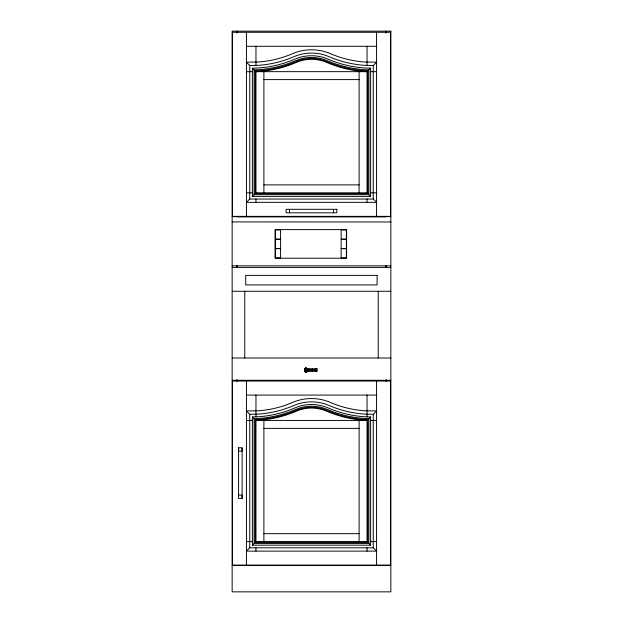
<?xml version="1.0" encoding="UTF-8"?>
<svg xmlns="http://www.w3.org/2000/svg" width="623" height="623" viewBox="0 0 623 623"><rect width="100%" height="100%" fill="white"/><g stroke="black" fill="none" stroke-linecap="round" stroke-linejoin="round"><path stroke-width="0.93" d="M238.601 450.063L238.601 449.3M238.601 449.004L238.601 448.287M238.601 447.89L242.113 447.672L242.113 495.051L238.601 495.051M238.601 447.742L238.601 498.384L242.113 498.455L242.113 497.979M242.113 497.364L242.113 496.22M242.113 450.079L242.113 449.339M242.113 448.965L242.113 448.264M333.453 212.825L333.461 209.312M373.255 65.555L376.565 62.168L364.774 62.012A104.796 104.796 0 0 1 330.54 53.703A48.103 48.103 0 0 0 292.46 53.703A104.796 104.796 0 0 1 258.226 62.012L246.435 62.168L249.745 65.555L249.745 199.041L246.435 202.343L376.565 202.343L373.255 199.041L373.255 65.555L364.541 65.314A108.106 108.106 0 0 1 332.986 58.274L326.405 55.634A44.794 44.794 0 0 0 296.595 55.634L290.014 58.274A108.106 108.106 0 0 1 258.459 65.314L249.745 65.555M373.255 414.334L376.565 410.946L364.774 410.791A104.796 104.796 0 0 1 330.54 402.481A48.103 48.103 0 0 0 292.46 402.481A104.796 104.796 0 0 1 258.226 410.791L246.435 410.946L249.745 414.334L249.745 547.812L246.435 551.121L376.565 551.121L373.255 547.812L373.255 414.334L364.541 414.093A108.106 108.106 0 0 1 332.986 407.053L326.405 404.413A44.794 44.794 0 0 0 296.595 404.413L290.014 407.053A108.106 108.106 0 0 1 258.459 414.093L249.745 414.334M252.385 196.393L254.106 194.672L254.106 69.885L252.385 68.187L258.638 67.954A110.754 110.754 0 0 0 290.964 60.743L297.475 58.134A42.146 42.146 0 0 1 325.525 58.134L332.036 60.743A110.754 110.754 0 0 0 364.362 67.954L370.615 68.187L370.615 196.393L252.385 196.393L252.385 68.187M255.165 193.613L255.165 70.905L258.833 70.726A113.526 113.526 0 0 0 291.969 63.336L298.401 60.75A39.374 39.374 0 0 1 324.599 60.75L331.031 63.336A113.526 113.526 0 0 0 364.167 70.726L367.835 70.905L367.835 193.613L255.165 193.613L255.96 192.819L255.96 70.866M252.385 545.172L254.106 543.451L254.106 418.664L252.385 416.966L258.638 416.732A110.754 110.754 0 0 0 290.964 409.521L297.475 406.905A42.146 42.146 0 0 1 325.525 406.905L332.036 409.521A110.754 110.754 0 0 0 364.362 416.732L370.615 416.966L370.615 545.172L252.385 545.172L252.385 416.966M255.165 542.392L255.165 419.684L258.833 419.497A113.526 113.526 0 0 0 291.969 412.107L298.401 409.529A39.374 39.374 0 0 1 324.599 409.529L331.031 412.107A113.526 113.526 0 0 0 364.167 419.497L367.835 419.684L367.835 542.392L255.165 542.392L255.96 541.597L255.96 419.645M370.615 196.393L368.894 194.672L368.894 69.885L370.615 68.187M370.615 545.172L368.894 543.451L368.894 418.664L370.615 416.966M255.165 70.905L255.96 71.661L367.04 71.661L367.835 70.905M255.165 419.684L255.96 420.439L367.04 420.439L367.835 419.684M255.96 71.661L258.888 71.513A114.321 114.321 0 0 0 292.257 64.076L298.666 61.498A38.579 38.579 0 0 1 324.334 61.498L330.743 64.076A114.321 114.321 0 0 0 364.112 71.513L367.04 71.661M255.96 420.439L258.888 420.291A114.321 114.321 0 0 0 292.257 412.854L298.666 410.277A38.579 38.579 0 0 1 324.334 410.277L330.743 412.854A114.321 114.321 0 0 0 364.112 420.291L367.04 420.439M254.106 69.885L258.755 69.667A112.475 112.475 0 0 0 291.587 62.347L298.051 59.753A40.433 40.433 0 0 1 324.949 59.753L331.413 62.347A112.475 112.475 0 0 0 364.245 69.667L368.894 69.885M254.106 418.664L258.755 418.446A112.475 112.475 0 0 0 291.587 411.125L298.051 408.532A40.433 40.433 0 0 1 324.949 408.532L331.413 411.125A112.475 112.475 0 0 0 364.245 418.446L368.894 418.664M246.435 46.297L376.565 46.297M246.435 71.661L252.385 71.661M370.615 71.661L376.565 71.661M263.895 79.596L359.105 79.596M263.895 184.891L359.105 184.891M246.435 192.819L252.385 192.819M255.96 192.819L367.04 192.819L367.835 193.613M370.615 192.819L376.565 192.819M254.106 194.672L368.894 194.672M249.745 199.041L373.255 199.041M232.153 216.625L390.847 216.625M236.919 216.82L386.081 216.82M232.153 221.913L390.847 221.975M232.153 265.842L390.847 265.842M232.153 267.431L390.847 267.431M232.153 291.268L390.847 291.268M232.153 358.015L390.847 358.015M306.391 369.322L305.418 369.322C304.678 366.589 304.709 373.691 305.418 370.786L306.391 370.786M306.391 369.665L305.418 369.665L305.418 370.412L306.391 370.412M232.153 380.264L390.847 380.264M246.435 395.075L376.565 395.075M246.435 420.439L252.385 420.439M370.615 420.439L376.565 420.439M263.895 428.375L359.105 428.375M238.601 451.091L242.113 451.091M263.895 533.662L359.105 533.662M246.435 541.597L252.385 541.597M255.96 541.597L367.04 541.597L367.835 542.392M370.615 541.597L376.565 541.597M254.106 543.451L368.894 543.451M249.745 547.812L373.255 547.812M232.153 565.404L390.847 565.404M312.536 369.649C311.975 369.05 314.405 368.668 312.271 368.543A0.903 0.903 0 0 0 311.975 368.886L311.905 369.081A1.254 1.254 0 0 0 311.905 369.657A0.919 0.919 0 0 0 312.068 370.015C314.475 370.716 309.833 371.845 313.268 371.176A1.285 1.285 0 0 0 313.392 370.677L312.59 369.665M289.493 209.312L289.493 212.825M386.081 31.15L386.081 33.097M386.081 265.678L386.081 267.625M386.081 379.532L386.081 381.478M385.692 265.608L385.692 267.555M378.231 291.268L378.231 358.015M376.565 32.279L376.565 216.36M376.565 381.058L376.565 565.139M367.04 46.297L367.04 65.438M367.04 70.866L367.04 192.819M367.04 199.041L367.04 202.343M367.04 395.075L367.04 416.865M367.04 419.645L367.04 541.597M367.04 547.812L367.04 551.121M359.105 71.661L359.105 192.819M359.105 420.439L359.105 541.597M263.895 71.661L263.895 192.819M263.895 420.439L263.895 541.597M255.96 46.297L255.96 65.438M255.96 199.041L255.96 202.343M255.96 395.075L255.96 416.865M255.96 547.812L255.96 551.121M246.435 32.279L246.435 216.36M246.435 381.058L246.435 565.139M244.769 291.268L244.769 358.015M242.113 495.02L242.113 496.414M242.113 496.936L242.113 498.455M237.308 265.608L237.308 267.555M236.919 31.15L236.919 33.097M236.919 265.678L236.919 267.625M236.919 379.532L236.919 381.478M336.856 209.312L336.786 212.825L286.144 212.825L286.074 209.312L336.856 209.312M309.125 369.423L308.541 369.712L308.541 369.135L309.125 369.423M311.22 370.085C310.122 372.601 310.394 367.313 311.22 370.085M309.849 370.039C311.85 375.101 311.897 364.992 309.849 370.039M313.525 370.046C313.883 372.647 316.063 370.911 314.047 370.28A1.347 1.347 0 0 1 314.031 369.813C315.908 368.964 314.031 367.515 313.525 370.046M309.179 370.607L308.556 370.911L308.556 370.319L309.179 370.607M309.639 369.338L309.569 371.261L308.074 371.557L308.074 368.505L309.281 368.575L309.639 369.338M304.959 369.852C305.099 372.889 305.496 367.679 304.959 369.852M306.859 370.07C306.516 372.803 306.485 367.368 306.859 370.07M307.077 370.124C306.158 374.485 306.275 365.67 307.077 370.124M304.374 369.478L304.468 371.082L305.472 372.367A1.059 1.059 0 0 0 306.282 372.367C307.848 371.479 307.848 368.691 306.282 367.804A1.059 1.059 0 0 0 305.472 367.804L304.374 369.478M304.577 369.556L304.772 371.261L305.527 372.063A0.919 0.919 0 0 0 306.228 372.063L307.225 369.906L306.228 368.107A0.919 0.919 0 0 0 305.527 368.107L304.577 369.556M390.847 31.15L232.153 31.15L232.153 591.85L390.847 591.85L390.847 31.15M390.582 32.279L232.418 32.279L232.418 216.36L390.582 216.36L390.582 32.279M346.598 229.607L275.14 229.607L275.14 258.21L346.598 258.21L346.598 229.607M280.599 229.926L275.35 229.926L275.35 239.139L280.599 239.139L280.599 229.926M346.388 229.926L341.139 229.926L341.139 239.139L346.388 239.139L346.388 229.926M280.599 239.302L275.35 239.302L275.35 248.515L280.599 248.515L280.599 239.302M346.388 239.302L341.139 239.302L341.139 248.515L346.388 248.515L346.388 239.302M280.599 248.678L275.35 248.678L275.35 257.891L280.599 257.891L280.599 248.678M346.388 248.678L341.139 248.678L341.139 257.891L346.388 257.891L346.388 248.678M377.079 275.374L245.711 275.374L245.711 284.913L377.079 284.913L377.079 275.374M315.962 368.497L315.448 368.497L315.448 371.573L315.954 371.573L315.954 370.366L316.577 370.366L316.577 371.573L317.107 371.573L317.107 368.497L316.57 368.497L316.57 369.634L315.962 369.634L315.962 368.497M390.582 381.058L232.418 381.058L232.418 565.139L390.582 565.139L390.582 381.058"/></g></svg>
